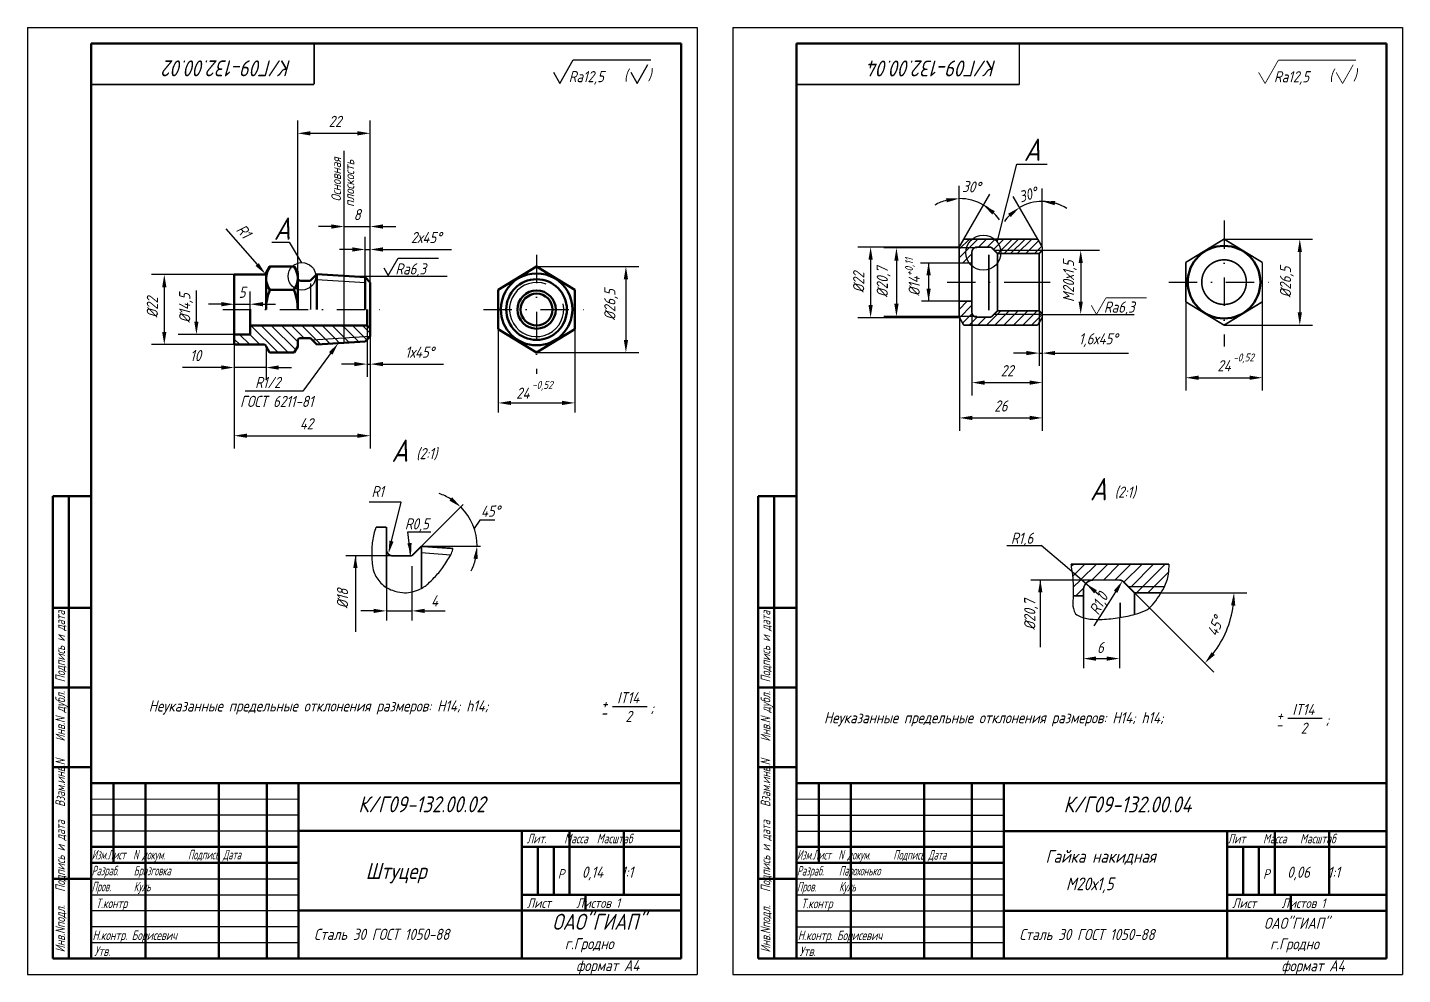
# Model space of a CAD drawing. Header units: inches. Extents: x 0 to 1949, y 0 to 841.
# Drawn here: x 1066.7 to 1497.8, y 11.3 to 308.3 of the extents above; entities that cross this region are included whole.
import ezdxf

# ---------------------------------------------------------------- set-up
doc = ezdxf.new("R2010")
doc.units = ezdxf.units.IN
doc.header["$LTSCALE"] = 0.7
doc.header["$MEASUREMENT"] = 0
doc.linetypes.add('DASHDOT', pattern=[25.4, 12.7, -6.35, 0, -6.35])
doc.styles.add('ROMANC', font='romanc', dxfattribs={"width": 0.8, "oblique": 15, "height": 3.5})
doc.styles.get("Standard").update_dxf_attribs({"font": 'romand.shx', "width": 0.8, "oblique": 15, "height": 3.5})
doc.dimstyles.get("Standard").update_dxf_attribs({"dimtxt": 3.5, "dimasz": 4, "dimexe": 4, "dimexo": 0, "dimgap": 2, "dimtad": 1, "dimdec": 0, "dimdsep": 46, "dimtxsty": 'Standard', "dimcen": 0.09, "dimadec": 0, "dimazin": 0, "dimtfac": 1, "dimtdec": 0, "dimtmove": 0, "dimatfit": 3, "dimfxl": 0, "dimtolj": 1, "dimtzin": 0, "dimlwd": 25, "dimlwe": 25, "dimarcsym": 0})
pattern_1 = [(135, (-346.828, -99.4044), (-1.5909903, -1.5909903), [])]

# ---------------------------------------------------------------- blocks, each defined once
blk = doc.blocks.new('*D327')
at = {"color": 0, "lineweight": 25}
for p, q in [((1413.78, 131), (1438.68, 106.1)), ((1422.13, 131), (1449, 131))]:
    blk.add_line(p, q, dxfattribs=at)
blk.add_arc((1413.78, 131), 31.22, 322.3469, 352.6531, dxfattribs=at)
for points in [[(1444.08, 127.05), (1445.41, 126.97), (1445, 131)], [(1439, 111.49), (1438, 112.38), (1435.86, 108.93)]]:
    blk.add_solid(points, dxfattribs=at)
at = {"layer": 'DEFPOINTS', "color": 0, "lineweight": 25}
for p in [(1410.37, 134.42), (1413.78, 131), (1413.78, 131), (1422.13, 131), (1440.82, 115.4)]:
    blk.add_point(p, dxfattribs=at)
at = {"color": 0, "lineweight": 25, "insert": (1439.16, 120.49), "char_height": 3.5, "attachment_point": 5, "rotation": 67.5}
blk.add_mtext('\\A1;45°', dxfattribs=at)
blk = doc.blocks.new('*D328')
at = {"color": 0, "lineweight": 25}
for p, q in [((1362.83, 222.43), (1362.83, 192.91)), ((1384.9, 218.33), (1384.9, 192.91)), ((1366.83, 196.91), (1380.9, 196.91))]:
    blk.add_line(p, q, dxfattribs=at)
for points in [[(1366.83, 197.58), (1366.83, 196.24), (1362.83, 196.91)], [(1380.9, 197.58), (1380.9, 196.24), (1384.9, 196.91)]]:
    blk.add_solid(points, dxfattribs=at)
at = {"layer": 'DEFPOINTS', "color": 0, "lineweight": 25}
for p in [(1362.83, 222.43), (1384.9, 218.33), (1384.9, 196.91)]:
    blk.add_point(p, dxfattribs=at)
at = {"color": 0, "lineweight": 25, "insert": (1373.86, 200.66), "char_height": 3.5, "attachment_point": 5}
blk.add_mtext('\\A1;22', dxfattribs=at)
blk = doc.blocks.new('*D329')
at = {"color": 0, "lineweight": 25}
for p, q in [((1358.92, 217.28), (1358.92, 181.84)), ((1384.9, 217.43), (1384.9, 181.84)), ((1362.92, 185.84), (1380.9, 185.84))]:
    blk.add_line(p, q, dxfattribs=at)
for points in [[(1362.92, 186.51), (1362.92, 185.17), (1358.92, 185.84)], [(1380.9, 186.51), (1380.9, 185.17), (1384.9, 185.84)]]:
    blk.add_solid(points, dxfattribs=at)
at = {"layer": 'DEFPOINTS', "color": 0, "lineweight": 25}
for p in [(1358.92, 217.28), (1384.9, 217.43), (1384.9, 185.84)]:
    blk.add_point(p, dxfattribs=at)
at = {"color": 0, "lineweight": 25, "insert": (1371.91, 189.59), "char_height": 3.5, "attachment_point": 5}
blk.add_mtext('\\A1;26', dxfattribs=at)
blk = doc.blocks.new('*D330')
at = {"color": 0, "lineweight": 25}
for p, q in [((1358.83, 239.43), (1327.06, 239.43)), ((1331.06, 235.43), (1331.06, 221.28)), ((1358.92, 217.28), (1327.06, 217.28))]:
    blk.add_line(p, q, dxfattribs=at)
for points in [[(1330.39, 235.43), (1331.72, 235.43), (1331.06, 239.43)], [(1330.39, 221.28), (1331.72, 221.28), (1331.06, 217.28)]]:
    blk.add_solid(points, dxfattribs=at)
at = {"layer": 'DEFPOINTS', "color": 0, "lineweight": 25}
for p in [(1358.83, 239.43), (1331.06, 217.28), (1358.92, 217.28)]:
    blk.add_point(p, dxfattribs=at)
at = {"color": 0, "lineweight": 25, "insert": (1327.31, 228.35), "char_height": 3.5, "attachment_point": 5, "rotation": 90}
blk.add_mtext('\\A1;%%C22', dxfattribs=at)
blk = doc.blocks.new('*D485')
at = {"color": 0, "linetype": 'Continuous', "lineweight": 25}
for p, q in [((1172.56, 229.94), (1172.56, 242.67)), ((1174.16, 228.32), (1174.16, 242.67)), ((1168.56, 238.67), (1164.56, 238.67)), ((1172.56, 238.67), (1174.16, 238.67)), ((1178.16, 238.67), (1199.63, 238.67))]:
    blk.add_line(p, q, dxfattribs=at)
for points in [[(1168.56, 239.34), (1168.56, 238), (1172.56, 238.67)], [(1178.16, 239.34), (1178.16, 238), (1174.16, 238.67)]]:
    blk.add_solid(points, dxfattribs=at)
at = {"layer": 'DEFPOINTS', "color": 0, "linetype": 'Continuous', "lineweight": 25}
for p in [(1174.16, 238.67), (1172.56, 229.94), (1174.16, 228.32)]:
    blk.add_point(p, dxfattribs=at)
at = {"color": 0, "linetype": 'Continuous', "lineweight": 25, "insert": (1191.7, 242.42), "char_height": 3.5, "attachment_point": 5}
blk.add_mtext('\\A1;2х45%%D', dxfattribs=at)
blk = doc.blocks.new('*D483')
at = {"color": 0, "linetype": 'Continuous', "lineweight": 25}
for p, q in [((1161.96, 245.87), (1157.96, 245.87)), ((1165.96, 228.32), (1165.96, 249.87)), ((1165.96, 245.87), (1174.16, 245.87)), ((1174.16, 228.32), (1174.16, 249.87)), ((1178.16, 245.87), (1182.16, 245.87))]:
    blk.add_line(p, q, dxfattribs=at)
for points in [[(1161.96, 246.54), (1161.96, 245.2), (1165.96, 245.87)], [(1178.16, 246.54), (1178.16, 245.2), (1174.16, 245.87)]]:
    blk.add_solid(points, dxfattribs=at)
at = {"layer": 'DEFPOINTS', "color": 0, "linetype": 'Continuous', "lineweight": 25}
for p in [(1174.16, 245.87), (1165.96, 228.32), (1174.16, 228.32)]:
    blk.add_point(p, dxfattribs=at)
at = {"color": 0, "linetype": 'Continuous', "lineweight": 25, "insert": (1170.06, 249.62), "char_height": 3.5, "attachment_point": 5}
blk.add_mtext('\\A1;8', dxfattribs=at)
blk = doc.blocks.new('*D484')
at = {"color": 0, "linetype": 'Continuous', "lineweight": 25}
for p, q in [((1151.41, 231.42), (1151.41, 279.11)), ((1174.16, 228.32), (1174.16, 279.11)), ((1155.41, 275.11), (1170.16, 275.11))]:
    blk.add_line(p, q, dxfattribs=at)
for points in [[(1155.41, 275.78), (1155.41, 274.44), (1151.41, 275.11)], [(1170.16, 275.78), (1170.16, 274.44), (1174.16, 275.11)]]:
    blk.add_solid(points, dxfattribs=at)
at = {"layer": 'DEFPOINTS', "color": 0, "linetype": 'Continuous', "lineweight": 25}
for p in [(1174.16, 275.11), (1151.41, 231.42), (1174.16, 228.32)]:
    blk.add_point(p, dxfattribs=at)
at = {"color": 0, "linetype": 'Continuous', "lineweight": 25, "insert": (1163.13, 278.86), "char_height": 3.5, "attachment_point": 5}
blk.add_mtext('\\A1;22', dxfattribs=at)
blk = doc.blocks.new('*D486')
at = {"color": 0, "linetype": 'Continuous', "lineweight": 25}
for p, q in [((1173.16, 214.83), (1173.16, 198.72)), ((1174.16, 213.84), (1174.16, 198.72)), ((1169.16, 202.72), (1165.16, 202.72)), ((1173.16, 202.72), (1174.16, 202.72)), ((1178.16, 202.72), (1197.1, 202.72))]:
    blk.add_line(p, q, dxfattribs=at)
for points in [[(1169.16, 203.39), (1169.16, 202.06), (1173.16, 202.72)], [(1178.16, 203.39), (1178.16, 202.06), (1174.16, 202.72)]]:
    blk.add_solid(points, dxfattribs=at)
at = {"layer": 'DEFPOINTS', "color": 0, "linetype": 'Continuous', "lineweight": 25}
for p in [(1173.16, 214.83), (1174.16, 213.84), (1174.16, 202.72)]:
    blk.add_point(p, dxfattribs=at)
at = {"color": 0, "linetype": 'Continuous', "lineweight": 25, "insert": (1189.63, 206.47), "char_height": 3.5, "attachment_point": 5}
blk.add_mtext('\\A1;1х45%%D', dxfattribs=at)
blk = doc.blocks.new('*D487')
at = {"color": 0, "linetype": 'Continuous', "lineweight": 25}
blk.add_line((1128.88, 245.14), (1138.68, 233.96), dxfattribs=at)
blk.add_solid([(1139.19, 234.4), (1138.18, 233.52), (1141.32, 230.95)], dxfattribs=at)
at = {"layer": 'DEFPOINTS', "color": 0, "linetype": 'Continuous', "lineweight": 25}
for p in [(1140.99, 231.33), (1141.32, 230.95)]:
    blk.add_point(p, dxfattribs=at)
at = {"color": 0, "linetype": 'Continuous', "lineweight": 25, "insert": (1134.51, 244.4), "char_height": 3.5, "attachment_point": 5, "rotation": 311.2493}
blk.add_mtext('\\A1;R1', dxfattribs=at)
blk = doc.blocks.new('*D488')
at = {"color": 0, "linetype": 'Continuous', "lineweight": 25}
for p, q in [((1131.49, 208.83), (1131.49, 197.64)), ((1141.49, 208.33), (1141.49, 197.64)), ((1127.49, 201.64), (1115.27, 201.64)), ((1141.49, 201.64), (1131.49, 201.64)), ((1145.49, 201.64), (1149.49, 201.64))]:
    blk.add_line(p, q, dxfattribs=at)
for points in [[(1127.49, 202.31), (1127.49, 200.97), (1131.49, 201.64)], [(1145.49, 202.31), (1145.49, 200.97), (1141.49, 201.64)]]:
    blk.add_solid(points, dxfattribs=at)
at = {"layer": 'DEFPOINTS', "color": 0, "linetype": 'Continuous', "lineweight": 25}
for p in [(1131.49, 208.83), (1141.49, 208.33), (1141.49, 201.64)]:
    blk.add_point(p, dxfattribs=at)
at = {"color": 0, "linetype": 'Continuous', "lineweight": 25, "insert": (1119.38, 205.39), "char_height": 3.5, "attachment_point": 5}
blk.add_mtext('\\A1;10', dxfattribs=at)
blk = doc.blocks.new('*D489')
at = {"color": 0, "linetype": 'Continuous', "lineweight": 25}
for p, q in [((1131.49, 212.03), (1131.49, 225.5)), ((1136.49, 212.03), (1136.49, 225.5)), ((1127.49, 221.5), (1123.49, 221.5)), ((1131.49, 221.5), (1136.49, 221.5)), ((1140.49, 221.5), (1144.49, 221.5))]:
    blk.add_line(p, q, dxfattribs=at)
for points in [[(1127.49, 222.17), (1127.49, 220.84), (1131.49, 221.5)], [(1140.49, 222.17), (1140.49, 220.84), (1136.49, 221.5)]]:
    blk.add_solid(points, dxfattribs=at)
at = {"layer": 'DEFPOINTS', "color": 0, "linetype": 'Continuous', "lineweight": 25}
for p in [(1136.49, 221.5), (1131.49, 212.03), (1136.49, 212.03)]:
    blk.add_point(p, dxfattribs=at)
at = {"color": 0, "linetype": 'Continuous', "lineweight": 25, "insert": (1133.99, 225.25), "char_height": 3.5, "attachment_point": 5}
blk.add_mtext('\\A1;5', dxfattribs=at)
blk = doc.blocks.new('*D490')
at = {"color": 0, "linetype": 'Continuous', "lineweight": 25}
for p, q in [((1131.49, 230.83), (1105.58, 230.83)), ((1109.58, 226.83), (1109.58, 212.83)), ((1131.49, 208.83), (1105.58, 208.83))]:
    blk.add_line(p, q, dxfattribs=at)
for points in [[(1108.91, 226.83), (1110.24, 226.83), (1109.58, 230.83)], [(1108.91, 212.83), (1110.24, 212.83), (1109.58, 208.83)]]:
    blk.add_solid(points, dxfattribs=at)
at = {"layer": 'DEFPOINTS', "color": 0, "linetype": 'Continuous', "lineweight": 25}
for p in [(1131.49, 230.83), (1109.58, 208.83), (1131.49, 208.83)]:
    blk.add_point(p, dxfattribs=at)
at = {"color": 0, "linetype": 'Continuous', "lineweight": 25, "insert": (1105.83, 220.5), "char_height": 3.5, "attachment_point": 5, "rotation": 90}
blk.add_mtext('\\A1;%%C22', dxfattribs=at)
blk = doc.blocks.new('*D491')
at = {"color": 0, "linetype": 'Continuous', "lineweight": 25}
for p, q in [((1174.16, 211.42), (1174.16, 176.26)), ((1131.49, 208.83), (1131.49, 176.26)), ((1135.49, 180.26), (1170.16, 180.26))]:
    blk.add_line(p, q, dxfattribs=at)
for points in [[(1135.49, 180.92), (1135.49, 179.59), (1131.49, 180.26)], [(1170.16, 180.92), (1170.16, 179.59), (1174.16, 180.26)]]:
    blk.add_solid(points, dxfattribs=at)
at = {"layer": 'DEFPOINTS', "color": 0, "linetype": 'Continuous', "lineweight": 25}
for p in [(1174.16, 211.42), (1131.49, 208.83), (1174.16, 180.26)]:
    blk.add_point(p, dxfattribs=at)
at = {"color": 0, "linetype": 'Continuous', "lineweight": 25, "insert": (1154.15, 184.01), "char_height": 3.5, "attachment_point": 5}
blk.add_mtext('\\A1;42', dxfattribs=at)

msp = doc.modelspace()

# ---------------------------------------------------------------- hatches: boundary and pattern name
at = {"linetype": 'Continuous', "lineweight": 25}
h = msp.add_hatch(dxfattribs=at)
h.set_pattern_fill('ANSI31', color=256, scale=18, angle=90, style=0)
h.set_pattern_definition(pattern_1)
h.paths.add_polyline_path([(1165.96, 214.83), (1136.49, 214.83), (1136.49, 212.03), (1131.49, 212.03), (1131.49, 208.83), (1140.99, 208.83, -0.414214), (1141.49, 208.33), (1141.49, 208.2), (1142.56, 206.35), (1150.31, 206.35), (1151.41, 208.26), (1151.41, 209.85), (1151.41, 209.9, -0.414214), (1152.41, 210.9), (1155.21, 210.9, -0.197868), (1155.56, 210.75), (1155.94, 210.37), (1165.96, 211)])
h = msp.add_hatch(dxfattribs=at)
h.set_pattern_fill('ANSI31', color=256, scale=18, angle=90, style=0)
h.set_pattern_definition(pattern_1)
h.paths.add_polyline_path([(1165.96, 211), (1155.94, 210.37), (1157.46, 208.87), (1165.96, 209.4)])
h.paths.add_polyline_path([(1174.16, 211.42), (1174.16, 211.51), (1165.96, 211), (1165.96, 209.4), (1172.56, 209.81)])
h.paths.add_polyline_path([(1174.16, 213.84), (1173.16, 214.83), (1165.96, 214.83), (1165.96, 211), (1174.16, 211.51)])

# ---------------------------------------------------------------- linework, layer by layer
for p, q in [((1066.68, 308.3), (1066.68, 11.3)), ((1066.68, 308.3), (1276.68, 308.3)), ((1276.68, 308.3), (1276.68, 11.3)), ((1287.84, 308.26), (1287.84, 11.26)), ((1287.84, 308.26), (1497.84, 308.26)), ((1497.84, 308.26), (1497.84, 11.26)), ((1370.77, 241.01), (1376.88, 265.41)), ((1376.88, 265.41), (1386.47, 265.41)), ((1143.35, 241.01), (1148.72, 241.01)), ((1148.72, 241.01), (1152.64, 234.48)), ((1369.83, 238.43), (1372.73, 238.43)), ((1369.83, 238.43), (1380.8, 238.43)), ((1370.83, 237.43), (1380.8, 237.43)), ((1380.8, 238.43), (1384.9, 238.43)), ((1151.41, 229.64), (1151.41, 231.44)), ((1151.41, 231.44), (1151.41, 229.85)), ((1151.41, 231.44), (1151.41, 219.85)), ((1151.41, 219.85), (1151.41, 231.44)), ((1151.41, 219.8), (1151.41, 231.4)), ((1151.41, 229.59), (1151.41, 231.4)), ((1151.41, 231.4), (1151.41, 229.8)), ((1155.41, 228.04), (1155.41, 219.85)), ((1174.16, 219.87), (1174.16, 228.25)), ((1151.41, 219.9), (1151.41, 219.83)), ((1155.41, 219.83), (1155.41, 219.9)), ((1151.41, 219.85), (1151.41, 219.83)), ((1174.16, 219.87), (1174.16, 211.5)), ((1369.83, 218.43), (1372.73, 218.43)), ((1369.83, 218.43), (1378.39, 218.43)), ((1369.83, 218.43), (1380.8, 218.43)), ((1370.83, 219.43), (1380.8, 219.43)), ((1380.8, 218.43), (1384.46, 218.43)), ((1141.49, 208.2), (1142.56, 206.35)), ((1151.41, 208.26), (1150.31, 206.35)), ((1151.41, 208.3), (1151.41, 209.9)), ((1151.41, 208.26), (1151.41, 209.85)), ((1142.56, 206.35), (1149.36, 206.35)), ((1162.26, 206.82), (1152.99, 194.27)), ((1152.99, 194.27), (1134.93, 194.27)), ((1183.82, 159.4), (1173.87, 159.4)), ((1180.83, 147.18), (1183.82, 159.4)), ((1186.82, 142.96), (1185.96, 150.15)), ((1185.96, 150.15), (1193.17, 150.15)), ((1190.09, 143.58), (1199.41, 142.93)), ((1373.76, 145.8), (1384.55, 145.8)), ((1187.22, 139.33), (1187.22, 131.26)), ((1411.78, 133), (1423.26, 133)), ((1411.78, 133), (1423.26, 133)), ((1413.78, 131), (1422.13, 131)), ((1066.68, 11.3), (1276.68, 11.3)), ((1287.84, 11.26), (1497.84, 11.26))]:
    msp.add_line(p, q)
at = {"lineweight": 50}
for p, q in [((1086.68, 303.3), (1086.68, 16.3)), ((1086.68, 303.3), (1271.68, 303.3)), ((1271.68, 303.3), (1271.68, 16.3)), ((1307.84, 303.26), (1307.84, 16.26)), ((1307.84, 303.26), (1492.84, 303.26)), ((1492.84, 303.26), (1492.84, 16.26)), ((1141.49, 231.5), (1142.56, 233.35)), ((1142.56, 233.35), (1150.31, 233.35)), ((1151.41, 231.44), (1150.31, 233.35)), ((1214.32, 226.01), (1226.32, 233.33)), ((1226.32, 233.33), (1238.32, 226.01)), ((1131.49, 230.83), (1131.49, 219.83)), ((1141.49, 231.5), (1141.49, 219.83)), ((1151.41, 219.83), (1151.41, 231.42)), ((1151.41, 231.42), (1151.41, 219.83)), ((1151.41, 231.4), (1151.41, 219.8)), ((1157.46, 219.87), (1157.46, 230.88)), ((1172.56, 219.87), (1172.56, 229.94)), ((1142.7, 226.04), (1150.22, 226.04)), ((1174.16, 219.87), (1174.16, 228.32)), ((1214.32, 226.01), (1214.32, 213.64)), ((1238.32, 226.01), (1238.32, 213.64)), ((1151.41, 219.83), (1151.41, 219.9)), ((1131.49, 219.83), (1131.49, 208.83)), ((1136.49, 219.83), (1136.49, 212.03)), ((1151.41, 219.83), (1151.41, 219.85)), ((1157.46, 219.87), (1157.46, 219.83)), ((1172.56, 219.87), (1172.56, 219.83)), ((1173.16, 219.87), (1173.16, 214.83)), ((1174.16, 219.87), (1174.16, 211.42)), ((1136.49, 212.03), (1131.49, 212.03)), ((1226.32, 206.33), (1214.32, 213.64)), ((1238.32, 213.64), (1226.32, 206.33)), ((1141.49, 208.2), (1142.56, 206.35)), ((1151.41, 208.26), (1150.31, 206.35)), ((1151.41, 208.23), (1151.41, 209.9)), ((1151.41, 209.9), (1151.41, 208.23)), ((1142.56, 206.35), (1150.31, 206.35)), ((1074.68, 161.3), (1074.68, 16.3)), ((1074.68, 161.3), (1086.68, 161.3)), ((1079.68, 161.3), (1079.68, 16.3)), ((1295.84, 161.26), (1295.84, 16.26)), ((1295.84, 161.26), (1307.84, 161.26)), ((1300.84, 161.26), (1300.84, 16.26)), ((1074.68, 126.3), (1086.68, 126.3)), ((1295.84, 126.26), (1307.84, 126.26)), ((1074.68, 101.3), (1086.68, 101.3)), ((1295.84, 101.26), (1307.84, 101.26)), ((1074.68, 76.3), (1086.68, 76.3)), ((1295.84, 76.26), (1307.84, 76.26)), ((1086.68, 71.3), (1271.68, 71.3)), ((1093.68, 71.3), (1093.68, 46.3)), ((1103.68, 71.3), (1103.68, 16.3)), ((1126.68, 71.3), (1126.68, 16.3)), ((1141.68, 71.3), (1141.68, 16.3)), ((1151.68, 71.3), (1151.68, 16.3)), ((1307.84, 71.26), (1492.84, 71.26)), ((1314.84, 71.26), (1314.84, 46.26)), ((1324.84, 71.26), (1324.84, 16.26)), ((1347.84, 71.26), (1347.84, 16.26)), ((1362.84, 71.26), (1362.84, 16.26)), ((1372.84, 71.26), (1372.84, 16.26)), ((1221.68, 56.3), (1221.68, 16.3)), ((1236.68, 56.3), (1236.68, 36.3)), ((1253.68, 56.3), (1253.68, 36.3)), ((1442.84, 56.26), (1442.84, 16.26)), ((1457.84, 56.26), (1457.84, 36.26)), ((1474.84, 56.26), (1474.84, 36.26)), ((1086.68, 51.3), (1151.68, 51.3)), ((1221.68, 51.3), (1271.68, 51.3)), ((1226.68, 51.3), (1226.68, 36.3)), ((1231.68, 51.3), (1231.68, 36.3)), ((1307.84, 51.26), (1372.84, 51.26)), ((1442.84, 51.26), (1492.84, 51.26)), ((1447.84, 51.26), (1447.84, 36.26)), ((1452.84, 51.26), (1452.84, 36.26)), ((1086.68, 46.3), (1151.68, 46.3)), ((1307.84, 46.26), (1372.84, 46.26)), ((1074.68, 41.3), (1086.68, 41.3)), ((1295.84, 41.26), (1307.84, 41.26)), ((1221.68, 36.3), (1271.68, 36.3)), ((1241.68, 36.3), (1241.68, 31.3)), ((1442.84, 36.26), (1492.84, 36.26)), ((1462.84, 36.26), (1462.84, 31.26)), ((1074.68, 16.3), (1271.68, 16.3)), ((1295.84, 16.26), (1492.84, 16.26))]:
    msp.add_line(p, q, dxfattribs=at)
at = {"lineweight": 30}
for p, q in [((1233.6, 290.77), (1237.77, 298.11)), ((1237.77, 298.11), (1262.13, 298.11)), ((1231.57, 294.27), (1233.6, 290.77)), ((1255.87, 294.27), (1257.9, 290.77)), ((1257.9, 290.77), (1261.24, 296.66)), ((1178.37, 232.88), (1179.77, 230.47)), ((1179.77, 230.47), (1182.87, 235.92)), ((1182.87, 235.92), (1195.51, 235.92))]:
    msp.add_line(p, q, dxfattribs=at)
at = {"linetype": 'Continuous', "lineweight": 25}
for p, q in [((1165.96, 258.87), (1165.96, 269.6)), ((1165.96, 209.4), (1165.96, 258.87)), ((1157.46, 229.28), (1172.56, 228.34)), ((1165.96, 230.35), (1198.31, 230.35)), ((1131.49, 212.03), (1113.95, 212.03)), ((1155.94, 210.37), (1174.16, 211.51))]:
    msp.add_line(p, q, dxfattribs=at)
at = {"lineweight": 25}
for p, q in [((1358.83, 239.43), (1358.83, 258.64)), ((1360.27, 241.93), (1368.43, 256.07)), ((1383.45, 241.93), (1375.73, 255.3)), ((1384.9, 239.43), (1384.9, 257.76)), ((1441.88, 241.93), (1469.63, 241.93)), ((1364.38, 239.18), (1335.16, 239.18)), ((1384.9, 238.43), (1402.81, 238.43)), ((1465.63, 237.93), (1465.63, 218.93)), ((1226.32, 233.33), (1258.33, 233.33)), ((1339.21, 235.43), (1339.21, 221.43)), ((1358.83, 234.43), (1346.72, 234.43)), ((1349.24, 234.43), (1349.24, 222.43)), ((1396.94, 234.43), (1396.94, 222.33)), ((1254.33, 229.33), (1254.33, 210.33)), ((1358.83, 222.43), (1346.98, 222.43)), ((1429.88, 222.25), (1429.88, 194.45)), ((1453.88, 222.25), (1453.88, 194.45)), ((1364.41, 217.63), (1335.16, 217.63)), ((1383.9, 219.43), (1383.9, 202.17)), ((1384.9, 218.33), (1413.75, 218.33)), ((1384.9, 217.43), (1384.9, 202.17)), ((1441.88, 214.93), (1469.63, 214.93)), ((1226.32, 206.33), (1258.33, 206.33)), ((1379.9, 206.17), (1375.9, 206.17)), ((1383.9, 206.17), (1384.9, 206.17)), ((1388.9, 206.17), (1411.97, 206.17)), ((1433.88, 198.45), (1449.88, 198.45)), ((1208.52, 153.75), (1206.74, 151.14)), ((1213.25, 153.75), (1208.52, 153.75)), ((1250.12, 95.31), (1260.95, 95.31)), ((1461.85, 91.62), (1472.68, 91.62)), ((1086.68, 61.3), (1151.68, 61.3)), ((1307.84, 61.26), (1372.84, 61.26)), ((1086.68, 56.3), (1151.68, 56.3)), ((1307.84, 56.26), (1372.84, 56.26)), ((1086.68, 41.3), (1151.68, 41.3)), ((1307.84, 41.26), (1372.84, 41.26)), ((1086.68, 36.3), (1151.68, 36.3)), ((1307.84, 36.26), (1372.84, 36.26)), ((1086.68, 31.3), (1151.68, 31.3)), ((1307.84, 31.26), (1372.84, 31.26)), ((1086.68, 26.3), (1151.68, 26.3)), ((1307.84, 26.26), (1372.84, 26.26)), ((1086.68, 21.3), (1151.68, 21.3)), ((1307.84, 21.26), (1372.84, 21.26))]:
    msp.add_line(p, q, dxfattribs=at)
at = {"linetype": 'DASHDOT'}
for p, q in [((1441.88, 247.73), (1441.88, 208.27)), ((1226.32, 237.03), (1226.32, 199.68)), ((1355.04, 228.43), (1380.8, 228.43)), ((1380.8, 228.43), (1387.37, 228.43)), ((1424.6, 228.43), (1456.74, 228.43)), ((1127.93, 219.83), (1177.21, 219.83)), ((1209.67, 219.83), (1243.2, 219.83))]:
    msp.add_line(p, q, dxfattribs=at)
at = {"color": 0}
for p, q in [((1358.83, 238.74), (1362.02, 241.93)), ((1358.83, 236.05), (1364.71, 241.93)), ((1364.91, 239.43), (1367.41, 241.93)), ((1367.6, 239.43), (1370.1, 241.93)), ((1369.56, 238.7), (1372.8, 241.93)), ((1370.99, 237.43), (1375.49, 241.93)), ((1372.98, 237.43), (1377.48, 241.93)), ((1374.97, 237.43), (1379.47, 241.93)), ((1377.06, 237.43), (1381.56, 241.93)), ((1359.91, 234.43), (1362.83, 237.35)), ((1379.75, 237.43), (1383.75, 241.43)), ((1382.45, 237.43), (1384.73, 239.72)), ((1358.83, 219.88), (1361.38, 222.43)), ((1358.92, 217.28), (1362.83, 221.19)), ((1359.9, 215.57), (1362.9, 218.56)), ((1361.96, 214.93), (1364.46, 217.43)), ((1364.65, 214.93), (1367.15, 217.43)), ((1367.35, 214.93), (1371.85, 219.43)), ((1370.04, 214.93), (1374.54, 219.43)), ((1372.85, 214.93), (1377.35, 219.43)), ((1375.89, 214.93), (1380.39, 219.43)), ((1378.81, 214.93), (1383.31, 219.43)), ((1381.5, 214.93), (1384.9, 218.33)), ((1393.95, 139.29), (1394.67, 140)), ((1394.37, 136.11), (1398.26, 140)), ((1397.02, 135.17), (1401.85, 140)), ((1400.45, 135), (1405.45, 140)), ((1404.04, 135), (1409.04, 140)), ((1407.63, 135), (1412.63, 140)), ((1410.5, 134.28), (1416.22, 140)), ((1412.81, 133), (1419.81, 140)), ((1414.41, 131), (1423.41, 140)), ((1394.61, 132.76), (1396.85, 135)), ((1418, 131), (1424.53, 137.54)), ((1395.45, 130), (1397.84, 132.4))]:
    msp.add_line(p, q, dxfattribs=at)
at = {"color": 0, "linetype": 'ByBlock'}
for p, q in [((1384.9, 238.43), (1397.05, 238.43)), ((1358.83, 234.43), (1347.72, 234.43)), ((1358.83, 222.43), (1347.72, 222.43)), ((1429.88, 222.25), (1429.88, 198.19)), ((1453.88, 222.25), (1453.88, 198.19)), ((1214.32, 219.83), (1214.32, 187.54)), ((1238.32, 219.83), (1238.32, 187.54)), ((1384.9, 218.43), (1384.9, 204.69)), ((1218.32, 190.54), (1234.32, 190.54)), ((1190.22, 145.58), (1203.32, 158.69)), ((1183.22, 142.58), (1166.5, 142.58)), ((1169.5, 142.58), (1169.5, 125.88)), ((1169.5, 142.58), (1169.5, 133.88)), ((1190.22, 145.58), (1208.75, 145.58)), ((1391.92, 139.52), (1384.55, 145.8)), ((1402.77, 130.28), (1391.92, 139.52)), ((1179.24, 133.88), (1179.24, 122.31)), ((1400.98, 135), (1381.27, 135)), ((1384.27, 135), (1384.27, 115.16)), ((1384.27, 135), (1384.27, 123.16)), ((1187.22, 133.33), (1187.22, 122.31)), ((1401.59, 131.29), (1400.98, 131.8)), ((1407.88, 131.32), (1405.73, 127.94)), ((1169.5, 125.88), (1169.5, 118.71)), ((1175.24, 125.31), (1171.24, 125.31)), ((1179.24, 125.31), (1187.22, 125.31)), ((1191.22, 125.31), (1195.22, 125.31)), ((1195.22, 125.31), (1197.67, 125.31)), ((1405.73, 127.94), (1401.04, 120.58)), ((1397.78, 123.16), (1397.78, 107.35)), ((1409.1, 123.2), (1409.1, 107.35)), ((1384.27, 115.16), (1384.27, 113.95)), ((1401.78, 110.35), (1405.1, 110.35))]:
    msp.add_line(p, q, dxfattribs=at)
at = {"linetype": 'Continuous', "lineweight": 50}
for p, q in [((1140.99, 230.83), (1131.49, 230.83)), ((1151.41, 231.44), (1151.41, 219.85)), ((1151.41, 231.42), (1151.41, 219.83)), ((1152.41, 228.85), (1155.21, 228.85)), ((1157.46, 230.88), (1155.56, 229)), ((1157.46, 230.88), (1172.56, 229.94)), ((1172.56, 229.94), (1174.16, 228.32)), ((1173.16, 214.83), (1136.49, 214.83)), ((1172.56, 209.81), (1174.16, 211.42)), ((1173.16, 214.83), (1174.16, 213.84)), ((1140.99, 208.83), (1131.49, 208.83)), ((1141.49, 208.33), (1141.49, 208.21)), ((1152.41, 210.9), (1155.21, 210.9)), ((1157.46, 208.87), (1155.56, 210.75)), ((1157.46, 208.87), (1172.56, 209.81))]:
    msp.add_line(p, q, dxfattribs=at)
at = {"linetype": 'Continuous'}
for p, q in [((1151.41, 231.44), (1151.41, 219.85)), ((1151.41, 231.4), (1151.41, 219.8))]:
    msp.add_line(p, q, dxfattribs=at)
at = {"color": 5, "linetype": 'Continuous', "lineweight": 25}
msp.add_line((1119.65, 215.94), (1119.65, 225.81), dxfattribs=at)
at = {"lineweight": 15}
for p, q in [((1086.68, 66.3), (1151.68, 66.3)), ((1307.84, 66.26), (1372.84, 66.26))]:
    msp.add_line(p, q, dxfattribs=at)
at = {"color": 1, "lineweight": 50}
for p, q in [((1151.68, 56.3), (1271.68, 56.3)), ((1372.84, 56.26), (1492.84, 56.26)), ((1151.68, 31.3), (1271.68, 31.3)), ((1372.84, 31.26), (1492.84, 31.26))]:
    msp.add_line(p, q, dxfattribs=at)
for points, const_width in [([(1156.54, 290.42), (1156.54, 303.42)], 0.5), ([(1377.69, 290.38), (1377.69, 303.38)], 0.5), ([(1454.76, 290.73), (1458.92, 298.07)], 0.25), ([(1458.92, 298.07), (1483.28, 298.07)], 0.3), ([(1452.72, 294.23), (1454.76, 290.73)], 0.25), ([(1477.02, 294.23), (1479.05, 290.73)], 0.25), ([(1479.05, 290.73), (1482.39, 296.62)], 0.25), ([(1086.54, 290.42), (1156.54, 290.42)], 0.5), ([(1307.69, 290.38), (1377.69, 290.38)], 0.5), ([(1358.83, 239.43), (1360.27, 241.93)], 0.5), ([(1360.27, 241.93), (1380.8, 241.93)], 0.5), ([(1380.8, 241.93), (1383.45, 241.93)], 0.5), ([(1384.9, 239.43), (1383.45, 241.93)], 0.5), ([(1429.88, 234.62), (1441.88, 241.93)], 0.5), ([(1441.88, 241.93), (1453.88, 234.62)], 0.5), ([(1358.83, 239.43), (1358.83, 228.43)], 0.5), ([(1362.83, 237.83), (1362.83, 219.03)], 0.5), ([(1362.83, 236.93), (1362.83, 219.93)], 0.5), ([(1364.43, 239.43), (1368.41, 239.43)], 0.5), ([(1368.16, 237.06), (1368.16, 219.6)], 0.5), ([(1369.12, 239.14), (1370.83, 237.43)], 0.5), ([(1370.83, 237.43), (1383.9, 237.43)], 0.5), ([(1370.83, 237.43), (1370.83, 219.23)], 0.5), ([(1380.8, 237.43), (1383.9, 237.43)], 0.5), ([(1384.9, 238.43), (1383.9, 237.43)], 0.5), ([(1383.9, 237.43), (1383.9, 219.43)], 0.5), ([(1384.9, 239.43), (1384.9, 228.43)], 0.5), ([(1358.83, 234.43), (1362.83, 234.43)], 0.5), ([(1429.88, 234.62), (1429.88, 222.25)], 0.5), ([(1453.88, 234.62), (1453.88, 222.25)], 0.5), ([(1358.83, 228.43), (1358.83, 217.43)], 0.5), ([(1384.9, 228.43), (1384.9, 217.43)], 0.5), ([(1358.83, 222.43), (1362.83, 222.43)], 0.5), ([(1400.22, 221.2), (1401.88, 218.33)], 0.25), ([(1401.9, 218.33), (1404.83, 223.49)], 0.25), ([(1404.83, 223.49), (1417.6, 223.49)], 0.3), ([(1429.88, 222.25), (1441.88, 214.93)], 0.5), ([(1453.88, 222.25), (1441.88, 214.93)], 0.5), ([(1358.83, 217.43), (1360.27, 214.93)], 0.5), ([(1364.43, 217.43), (1368.41, 217.43)], 0.5), ([(1369.12, 217.72), (1370.83, 219.43)], 0.5), ([(1370.83, 219.43), (1383.9, 219.43)], 0.5), ([(1380.8, 219.43), (1383.9, 219.43)], 0.5), ([(1384.9, 217.43), (1383.45, 214.93)], 0.5), ([(1384.9, 218.43), (1383.9, 219.43)], 0.5), ([(1360.27, 214.93), (1380.8, 214.93)], 0.5), ([(1380.8, 214.93), (1383.45, 214.93)], 0.5), ([(1175.96, 151.58), (1179.24, 151.58)], 0.5), ([(1181.24, 142.58), (1186.8, 142.58)], 0.5), ([(1187.51, 142.88), (1190.22, 145.58)], 0.5), ([(1190.22, 145.58), (1190.22, 132.34)], 0.5), ([(1190.23, 145.58), (1200.09, 144.89)], 0.5), ([(1393.84, 140), (1424.64, 140)], 0.5), ([(1400.98, 135), (1408.95, 135)], 0.5), ([(1410.37, 134.42), (1413.78, 131)], 0.5), ([(1394.58, 130), (1397.78, 130)], 0.5), ([(1397.78, 131.8), (1397.78, 123.16)], 0.5), ([(1397.78, 130), (1397.78, 123.16)], 0.5), ([(1413.78, 131), (1422.13, 131)], 0.5), ([(1413.78, 131), (1413.78, 124.2)], 0.5), ([(1409.32, 127.94), (1409.32, 123.24)], 0.5)]:
    msp.add_lwpolyline(points, dxfattribs=dict(const_width=const_width))
at = {"const_width": 0.5}
for points in [[(1364.43, 239.43, 0.414214), (1362.83, 237.83, 0.414214)], [(1369.12, 239.14, 0.198912), (1368.41, 239.43, 0.198912)], [(1434.88, 228.43, -1), (1448.88, 228.43, -1)], [(1434.88, 228.43, 1), (1448.88, 228.43, 1)], [(1362.83, 219.03, 0.414214), (1364.43, 217.43, 0.414214)], [(1368.41, 217.43, 0.198912), (1369.12, 217.72, 0.198912)], [(1179.24, 144.58, 0.414214), (1181.24, 142.58, 0.414214)], [(1186.8, 142.58, 0.198912), (1187.51, 142.88, 0.198912)], [(1400.98, 135, 0.414214), (1397.78, 131.8, 0.414214)], [(1410.37, 134.42, 0.198912), (1408.95, 135, 0.198912)]]:
    msp.add_lwpolyline(points, format="xyb", dxfattribs=at)
for points in [[(1175.96, 151.58, 0.021316), (1175.29, 149.37, 0.055297), (1174.66, 145.01, 0.027904), (1174.78, 140.14, 0.061642), (1175.31, 137.58, 0.115407), (1177.51, 134.03, 0.111917), (1181.11, 131.77, 0.055594), (1184.24, 131.04, 0.082592), (1186.77, 131.16, 0.038661), (1189.3, 131.92, 0.063002), (1191.01, 132.83, 0.029681), (1192.27, 133.85, 0.01581), (1194.24, 135.76, 0.036462), (1196.91, 138.94, 0.031652), (1199.41, 142.92, 0.071764), (1200.02, 144.59, 0.003406), (1200.09, 144.89, 0.007212)], [(1393.84, 140, -0.002335), (1393.97, 139.2, -0.012135), (1394.42, 135.61, -0.047304), (1394.48, 128.45, 0.1054), (1394.87, 125.23, 0.19608), (1396.1, 123.84, 0.090842), (1399.84, 122.75, 0.037429), (1403.71, 122.65, 0.026758), (1409.1, 123.2, 0.028786), (1414, 124.26, 0.042114), (1417.22, 125.46, 0.112733), (1419.44, 127.2, 0.047811), (1423.09, 132.68, 0.088406), (1424.45, 136.85, 0.039853), (1424.64, 140)]]:
    msp.add_lwpolyline(points, format="xyb")
at = {"linetype": 'Continuous', "const_width": 0.5}
msp.add_lwpolyline([(1179.24, 151.58), (1179.24, 132.66)], dxfattribs=at)
for centre, radius in [((1366.44, 237.69), 5.5), ((1152.74, 230.25), 4.31)]:
    msp.add_circle(centre, radius)
at = {"lineweight": 50}
msp.add_circle((1441.88, 228.43), 11.39, dxfattribs=at)
at = {"lineweight": 25}
for centre, radius, start, end in [((1358.83, 239.43), 15.21, 60, 90), ((1358.83, 239.43), 15.21, 105.1104, 120.2207), ((1358.83, 239.43), 15.21, 34.0854, 60), ((1358.83, 239.43), 15.21, 37.3291, 44.8896), ((1384.9, 239.43), 14.33, 90, 120), ((1384.9, 239.43), 14.33, 57.5759, 90), ((1384.9, 239.43), 14.33, 58.8355, 73.951), ((1384.9, 239.43), 14.33, 136.049, 145.7932), ((1226.32, 219.83), 8.5, 69.4898, 11.8307), ((1190.22, 145.58), 17.44, 58.1735, 71.347), ((1190.22, 145.58), 17.44, 0, 45), ((1190.22, 145.58), 17.44, 333.653, 346.8265)]:
    msp.add_arc(centre, radius, start, end, dxfattribs=at)
at = {"lineweight": 50}
for centre, radius, start, end in [((1147.53, 229.66), 6.03, 142.2569, 216.9009), ((1145.38, 229.64), 6.03, 323.3648, 38.0127), ((1226.32, 219.95), 11.21, 359.3967, 180.6033), ((1226.32, 219.83), 9.5, 0, 180), ((1226.32, 219.83), 6, 0, 180), ((1226.32, 219.83), 5, 0, 180), ((1226.32, 219.83), 11.21, 180, 0), ((1226.32, 219.83), 9.5, 180, 0), ((1226.32, 219.83), 6, 180, 0), ((1226.32, 219.83), 5, 180, 0)]:
    msp.add_arc(centre, radius, start, end, dxfattribs=at)
at = {"linetype": 'Continuous', "lineweight": 50}
for centre, radius, start, end in [((1140.99, 231.33), 0.5, 270, 0), ((1152.41, 229.85), 1, 180, 270), ((1155.21, 229.35), 0.5, 270, 314.7697), ((1158.09, 219.81), 16.6, 157.9711, 179.9359), ((1134.83, 219.85), 16.58, 359.9207, 21.8988), ((1140.99, 208.33), 0.5, 360, 90), ((1152.41, 209.9), 1, 90, 180), ((1155.21, 210.4), 0.5, 45.2303, 90)]:
    msp.add_arc(centre, radius, start, end, dxfattribs=at)
at = {"lineweight": 25}
for points in [[(1354.78, 254.78), (1354.95, 253.46), (1358.83, 254.64)], [(1369.2, 249.64), (1370.01, 250.7), (1366.43, 252.61)], [(1374.17, 249.9), (1374.99, 248.85), (1377.73, 251.84)], [(1388.77, 252.54), (1388.95, 253.86), (1384.9, 253.76)], [(1464.97, 237.93), (1466.3, 237.93), (1465.63, 241.93)], [(1338.49, 235.18), (1339.82, 235.18), (1339.16, 239.18)], [(1396.27, 234.43), (1397.6, 234.43), (1396.94, 238.43)], [(1253.66, 229.33), (1255, 229.33), (1254.33, 233.33)], [(1348.57, 230.6), (1349.91, 230.6), (1349.24, 234.6)], [(1348.57, 226.41), (1349.91, 226.41), (1349.24, 222.41)], [(1338.49, 221.63), (1339.82, 221.63), (1339.16, 217.63)], [(1396.27, 222.33), (1397.6, 222.33), (1396.94, 218.33)], [(1464.97, 218.93), (1466.3, 218.93), (1465.63, 214.93)], [(1253.66, 210.33), (1255, 210.33), (1254.33, 206.33)], [(1379.9, 206.84), (1379.9, 205.5), (1383.9, 206.17)], [(1388.9, 206.84), (1388.9, 205.5), (1384.9, 206.17)], [(1433.88, 199.11), (1433.88, 197.78), (1429.88, 198.45)], [(1449.88, 199.11), (1449.88, 197.78), (1453.88, 198.45)], [(1199.83, 160.92), (1199, 159.88), (1202.55, 157.91)], [(1206.53, 141.69), (1207.86, 141.53), (1207.65, 145.58)]]:
    msp.add_solid(points, dxfattribs=at)
at = {"color": 5, "linetype": 'Continuous', "lineweight": 25}
msp.add_solid([(1118.98, 216.03), (1120.31, 216.03), (1119.65, 212.03)], dxfattribs=at)
for points in [[(1161.24, 206.47), (1162.31, 205.67), (1164.16, 209.29)], [(1181.47, 147.03), (1180.18, 147.34), (1179.88, 143.3)]]:
    msp.add_solid(points)
at = {"color": 0, "linetype": 'ByBlock'}
for points in [[(1218.32, 191.21), (1218.32, 189.88), (1214.32, 190.54)], [(1234.32, 191.21), (1234.32, 189.88), (1238.32, 190.54)], [(1185.8, 146.5), (1187.12, 146.66), (1186.93, 142.6)], [(1168.84, 138.79), (1170.17, 138.79), (1169.5, 142.79)], [(1383.6, 131.12), (1384.93, 131.12), (1384.27, 135.12)], [(1401.16, 130.78), (1402.02, 131.79), (1398.55, 133.88)], [(1408.44, 130.96), (1407.32, 131.68), (1410.03, 134.69)], [(1175.24, 125.98), (1175.24, 124.65), (1179.24, 125.31)], [(1191.22, 125.98), (1191.22, 124.65), (1187.22, 125.31)], [(1401.78, 111.01), (1401.78, 109.68), (1397.78, 110.35)], [(1405.1, 111.01), (1405.1, 109.68), (1409.1, 110.35)]]:
    msp.add_solid(points, dxfattribs=at)
at = {"layer": 'DEFPOINTS', "color": 0, "linetype": 'ByBlock', "lineweight": 50}
for p in [(1196.15, 244.64), (1151.41, 228.98), (1214.32, 219.83), (1238.32, 219.83)]:
    msp.add_point(p, dxfattribs=at)
at = {"layer": 'DEFPOINTS', "color": 0, "linetype": 'ByBlock'}
for p in [(1360.27, 241.93), (1360.27, 241.93), (1383.45, 241.93), (1358.83, 239.43), (1358.83, 239.43), (1358.83, 239.43), (1358.83, 239.43), (1358.83, 239.43), (1364.43, 239.43), (1384.9, 239.43), (1384.9, 239.43), (1384.9, 238.43), (1358.83, 235.43), (1151.41, 229.01), (1151.41, 229.01), (1151.41, 228.96), (1358.83, 228.43), (1358.83, 228.43), (1384.9, 228.43), (1350.72, 221.43), (1358.83, 221.43), (1429.88, 222.25), (1453.88, 222.25), (1358.83, 217.43), (1362.83, 216), (1364.43, 217.43), (1383.9, 219.43), (1384.9, 219.43), (1384.9, 218.43), (1358.83, 212), (1384.9, 212), (1384.9, 212), (1384.9, 199.13), (1453.88, 201.19), (1238.32, 190.54), (1358.83, 190.5), (1181.24, 142.58), (1186.8, 143.58), (1187.23, 142.68), (1187.51, 142.88), (1190.22, 145.58), (1190.22, 145.58), (1198.18, 145.58), (1169.5, 133.88), (1179.24, 133.88), (1179.24, 133.88), (1398.55, 133.88), (1400.98, 135), (1410.03, 134.69), (1187.22, 133.33), (1400.98, 131.8), (1408.95, 133), (1187.22, 125.31), (1384.27, 123.16), (1397.78, 123.16), (1397.78, 123.16), (1409.1, 123.2), (1403.37, 113), (1403.37, 113), (1409.1, 110.35)]:
    msp.add_point(p, dxfattribs=at)

# ---------------------------------------------------------------- texts
at = {"style": 'ROMANC', "oblique": 15, "width": 0.8}
for s, p in [('(', (1253.72, 291.6)), (')', (1261.21, 291.73)), ('(', (1474.87, 291.56)), (')', (1482.36, 291.69))]:
    msp.add_text(s, height=3.5, dxfattribs=at).set_placement(p)
at = {"linetype": 'Continuous', "lineweight": 25, "oblique": 15, "width": 0.8}
msp.add_text('R1/2', height=3.5, dxfattribs=at).set_placement((1138.05, 195.21))
at = {"lineweight": 35, "char_height": 5, "width": 116.2188, "attachment_point": 1, "rotation": 180}
for s, insert in [('К/Г09-132.00.02 ', (1149.42, 292.99)), ('К/Г09-132.00.04 ', (1370.57, 292.95))]:
    msp.add_mtext(s, dxfattribs=dict(at, insert=insert))
at = {"lineweight": 25, "attachment_point": 1}
for s, insert, char_height, width in [('Ra12,5', (1236.39, 294.65), 3.5, 29.1251), ('Ra12,5', (1457.54, 294.61), 3.5, 29.1251), ('Ra6,3', (1182.03, 234.32), 3.5, 29.1251), ('Ra6,3', (1404.21, 222.36), 3.5, 29.1251), ('-0,52', (1444.77, 206.06), 2.5, 14.2705), ('-0,52', (1224.88, 197.44), 2.5, 14.2705), ('ГОСТ 6211-81', (1133.34, 192.77), 3.5, 33.4893), ('(2:1)', (1188.56, 176.4), 3.5, 42.5298), ('R1', (1174.54, 164.49), 3.5, 34.7971), ('(2:1)', (1407.57, 164.3), 3.5, 42.5298), ('R0,5', (1185.01, 154.35), 3.5, 34.7971), ('R1,6', (1375.06, 149.87), 3.5, 34.7971), ('4', (1193.22, 130.2), 3.5, 34.7971), ('6', (1402.06, 115.6), 3.5, 13.6843), ('IT14', (1251.57, 99.83), 3.5, 19.7907), (' Неуказанные предельные отклонения размеров: H14; h14; ', (1102.86, 97.25), 3.5, 158.004), ('+', (1246.62, 98.02), 3.5, 4.3989), (';', (1262.01, 96.68), 3.5, 9.0235), ('IT14', (1463.3, 96.14), 3.5, 19.7907), ('-', (1246.4, 95.09), 3.5, 6.6548), ('2', (1254.19, 93.96), 3.5, 17.1446), (' Неуказанные предельные отклонения размеров: H14; h14; ', (1314.59, 93.56), 3.5, 158.004), ('+', (1458.35, 94.32), 3.5, 4.3989), (';', (1473.74, 92.99), 3.5, 9.0235), ('-', (1458.12, 91.39), 3.5, 6.6548), ('2', (1465.91, 90.27), 3.5, 17.1446), ('{\\W0.7; Лит.    Масса  Масштаб}', (1221.88, 55.41), 3, 58.525), ('{\\W0.7;Лит    Масса   Масштаб}', (1443.04, 55.37), 3, 48.3624), ('{\\W0.6; Изм.Лист  N докум.      Подпись Дата\\P Разраб.    Бразговка\\P Пров.      Куль}', (1085.61, 50.35), 3, 75.9719), ('{\\W0.6; Изм.Лист  N докум.      Подпись Дата\\P Разраб.    Парохонько\\P Пров.      Куль}', (1306.76, 50.31), 3, 75.9719), ('Р', (1232.96, 44.33), 3, 4.7355), ('0,14   1:1', (1240.53, 45.13), 3.5, 30.5998), ('Р', (1454.12, 44.29), 3, 4.7355), ('0,06   1:1', (1461.69, 45.09), 3.5, 30.5998), ('{\\W0.7;Т.контр}', (1088.12, 35.09), 3, 65.7648), ('Лист     Листов 1', (1223.29, 35.16), 3, 49.4707), ('{\\W0.7;Т.контр}', (1309.27, 35.05), 3, 65.7648), ('Лист     Листов 1', (1444.45, 35.12), 3, 49.4707), ('{\\W0.7; Н.контр. Борисевич}', (1085.67, 25.08), 3, 40.546), ('Сталь 30 ГОСТ 1050-88', (1156.54, 25.61), 3.5, 67.3789), ('г.Гродно', (1235.18, 22.68), 3.5, 35.0627), ('{\\W0.7; Н.контр. Борисевич}', (1306.82, 25.04), 3, 40.546), ('Сталь 30 ГОСТ 1050-88', (1377.69, 25.57), 3.5, 67.3789), ('г.Гродно', (1456.33, 22.64), 3.5, 35.0627), ('{\\W0.7;Утв.     }', (1087.61, 20.09), 3, 39.2217), ('{\\W0.7;Утв.     }', (1308.76, 20.05), 3, 39.2217), ('формат А4', (1238.71, 15.81), 3.5, 32.7454), ('формат А4', (1459.86, 15.77), 3.5, 32.7454)]:
    msp.add_mtext(s, dxfattribs=dict(at, insert=insert, char_height=char_height, width=width))
at = {"lineweight": 35, "attachment_point": 1}
for s, insert, char_height, width in [('А', (1379.07, 273.45), 7, 25.8231), ('А', (1143.92, 248.71), 7, 25.8231), ('А', (1180.81, 179.07), 7, 25.8231), ('А', (1399.82, 166.98), 7, 25.8231), ('К/Г09-132.00.02', (1170.42, 67.14), 5, 116.2188), ('К/Г09-132.00.04', (1391.57, 67.1), 5, 116.2188), ('ОАО"ГИАП"', (1231.25, 30.3), 5, 36.171), ('ОАО"ГИАП"', (1454.42, 29.08), 3.5, 36.171)]:
    msp.add_mtext(s, dxfattribs=dict(at, insert=insert, char_height=char_height, width=width))
at = {"lineweight": 25, "attachment_point": 1}
for s, insert, char_height, width, rotation in [('Основная ', (1161.97, 253.72), 3, 30.6929, 90), (' плоскость ', (1166.13, 250.43), 3, 30.6929, 90), ('+0,11', (1341.85, 230.34), 2.5, 14.2705, 90), ('%%C18', (1163.7, 126.05), 3.5, 50.5136, 90), ('%%C20,7', (1379.2, 119.33), 3.5, 50.5136, 90), ('R1,0', (1399.42, 125.37), 3.5, 15.6747, 62.6434), ('{\\W0.7; Инв.Nподл.   Подпись и дата   Взам.инв.N    Инв.N дубл.  Подпись и дата}', (1075.45, 16.82), 3, 144.2887, 90), ('{\\W0.7; Инв.Nподл.   Подпись и дата   Взам.инв.N    Инв.N дубл.  Подпись и дата}', (1296.6, 16.78), 3, 144.2887, 90)]:
    msp.add_mtext(s, dxfattribs=dict(at, insert=insert, char_height=char_height, width=width, rotation=rotation))
at = {"lineweight": 25, "char_height": 3.5, "attachment_point": 5}
for s, insert, rotation in [('\\A1;30°', (1362.66, 258.32), 356.8759), ('\\A1;30°', (1380.38, 255.87), 16.9602), ('\\A1;%%C20,7', (1335.12, 228.43), 90), ('\\A1;М20х1,5', (1393.53, 228.71), 90), ('%%C14', (1344.71, 227.14), 90), ('\\A1;45°', (1211.85, 156.59), 1.2397)]:
    msp.add_mtext(s, dxfattribs=dict(at, insert=insert, rotation=rotation))
at = {"char_height": 3.5, "attachment_point": 5, "rotation": 90}
for insert in [(1461.55, 228.43), (1249.7, 221.36)]:
    msp.add_mtext('\\A1;%%C26,5', dxfattribs=dict(at, insert=insert))
at = {"linetype": 'Continuous', "lineweight": 25, "insert": (1116.39, 220.31), "char_height": 3.5, "attachment_point": 5, "rotation": 90}
msp.add_mtext('\\A1;%%C14,5', dxfattribs=at)
at = {"lineweight": 25, "char_height": 3.5, "attachment_point": 5}
for s, insert in [('\\A1;1,6х45%%D', (1402.43, 210.25)), ('\\A1;24', (1441.88, 202.2)), ('\\A1;24', (1221.99, 193.58))]:
    msp.add_mtext(s, dxfattribs=dict(at, insert=insert))
at = {"lineweight": 30, "width": 61.9449, "attachment_point": 1}
for s, insert, char_height in [('Гайка накидная', (1385.92, 50.31), 4), ('Штуцер', (1172.72, 46.22), 5), (' М20х1,5', (1390.17, 41.69), 4)]:
    msp.add_mtext(s, dxfattribs=dict(at, insert=insert, char_height=char_height))

# ---------------------------------------------------------------- dimensions: what is measured, and where the dimension line sits
at = {"linetype": 'Continuous', "lineweight": 25}
for base, p1, p2, text, picture, middle in [((1174.16, 275.11), (1151.41, 231.42), (1174.16, 228.32), '22', '*D484', (1163.13, 275.11)), ((1174.16, 238.67), (1172.56, 229.94), (1174.16, 228.32), '<>х45%%D', '*D485', (1191.7, 238.67)), ((1174.16, 180.26), (1131.49, 208.83), (1174.16, 211.42), '42', '*D491', (1154.15, 180.26)), ((1174.16, 202.72), (1173.16, 214.83), (1174.16, 213.84), '<>х45%%D', '*D486', (1189.63, 202.72))]:
    dim = msp.add_linear_dim(base=base, p1=p1, p2=p2, text=text, dimstyle='Standard', override={"dimscale": 1}, dxfattribs=at)
    dim.commit()
    dim.dimension.update_dxf_attribs({"geometry": picture, "text_midpoint": middle, "dimtype": 160})
for base, p1, p2, picture, middle in [((1174.16, 245.87), (1165.96, 228.32), (1174.16, 228.32), '*D483', (1170.06, 245.87)), ((1136.49, 221.5), (1131.49, 212.03), (1136.49, 212.03), '*D489', (1133.99, 221.5)), ((1141.49, 201.64), (1131.49, 208.83), (1141.49, 208.33), '*D488', (1119.38, 201.64))]:
    dim = msp.add_linear_dim(base=base, p1=p1, p2=p2, dimstyle='Standard', override={"dimscale": 1}, dxfattribs=at)
    dim.commit()
    dim.dimension.update_dxf_attribs({"geometry": picture, "text_midpoint": middle, "dimtype": 160})
dim = msp.add_radius_dim(center=(1140.99, 231.33), mpoint=(1141.32, 230.95), dimstyle='Standard', override={"dimscale": 1, "dimtmove": 1}, dxfattribs=at)
dim.commit()
dim.dimension.update_dxf_attribs({"geometry": '*D487', "text_midpoint": (1131.69, 241.93), "dimtype": 164})
at = {"lineweight": 25}
dim = msp.add_linear_dim(base=(1331.06, 217.28), p1=(1358.83, 239.43), p2=(1358.92, 217.28), angle=90, text='%%C22', dimstyle='Standard', dxfattribs=at)
dim.commit()
dim.dimension.update_dxf_attribs({"geometry": '*D330', "text_midpoint": (1327.31, 228.35)})
at = {"linetype": 'Continuous', "lineweight": 25}
dim = msp.add_linear_dim(base=(1109.58, 208.83), p1=(1131.49, 230.83), p2=(1131.49, 208.83), angle=90, text='%%C<>', dimstyle='Standard', override={"dimscale": 1}, dxfattribs=at)
dim.commit()
dim.dimension.update_dxf_attribs({"geometry": '*D490', "text_midpoint": (1109.58, 220.5), "dimtype": 160})
at = {"lineweight": 25}
for base, p1, p2, picture, middle in [((1384.9, 196.91), (1362.83, 222.43), (1384.9, 218.33), '*D328', (1373.86, 200.66)), ((1384.9, 185.84), (1358.92, 217.28), (1384.9, 217.43), '*D329', (1371.91, 189.59))]:
    dim = msp.add_linear_dim(base=base, p1=p1, p2=p2, dimstyle='Standard', dxfattribs=at)
    dim.commit()
    dim.dimension.update_dxf_attribs({"geometry": picture, "text_midpoint": middle})
dim = msp.add_angular_dim_2l(base=(1440.82, 115.4), line1=((1413.78, 131), (1422.13, 131)), line2=((1410.37, 134.42), (1413.78, 131)), dimstyle='Standard', dxfattribs=at)
dim.commit()
dim.dimension.update_dxf_attribs({"geometry": '*D327', "text_midpoint": (1439.16, 120.49)})

doc.saveas('drawing.dxf')
